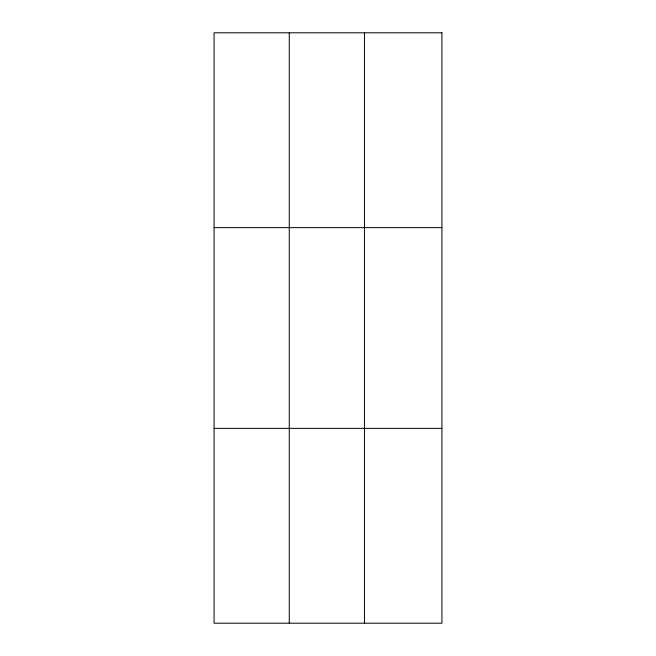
<?xml version="1.0" encoding="UTF-8"?>
<svg xmlns="http://www.w3.org/2000/svg" width="656" height="656" viewBox="0 0 656 656"><rect width="100%" height="100%" fill="white"/><g stroke="black" fill="none" stroke-linecap="round" stroke-linejoin="round"><path stroke-width="0.98" d="M289.263 623.2L289.263 32.8M364.457 623.2L364.457 32.8M214.077 227.632L441.923 227.632M214.077 428.368L441.923 428.368M441.923 32.8L441.923 623.2L214.077 623.2L214.077 32.8L441.923 32.8"/></g></svg>
